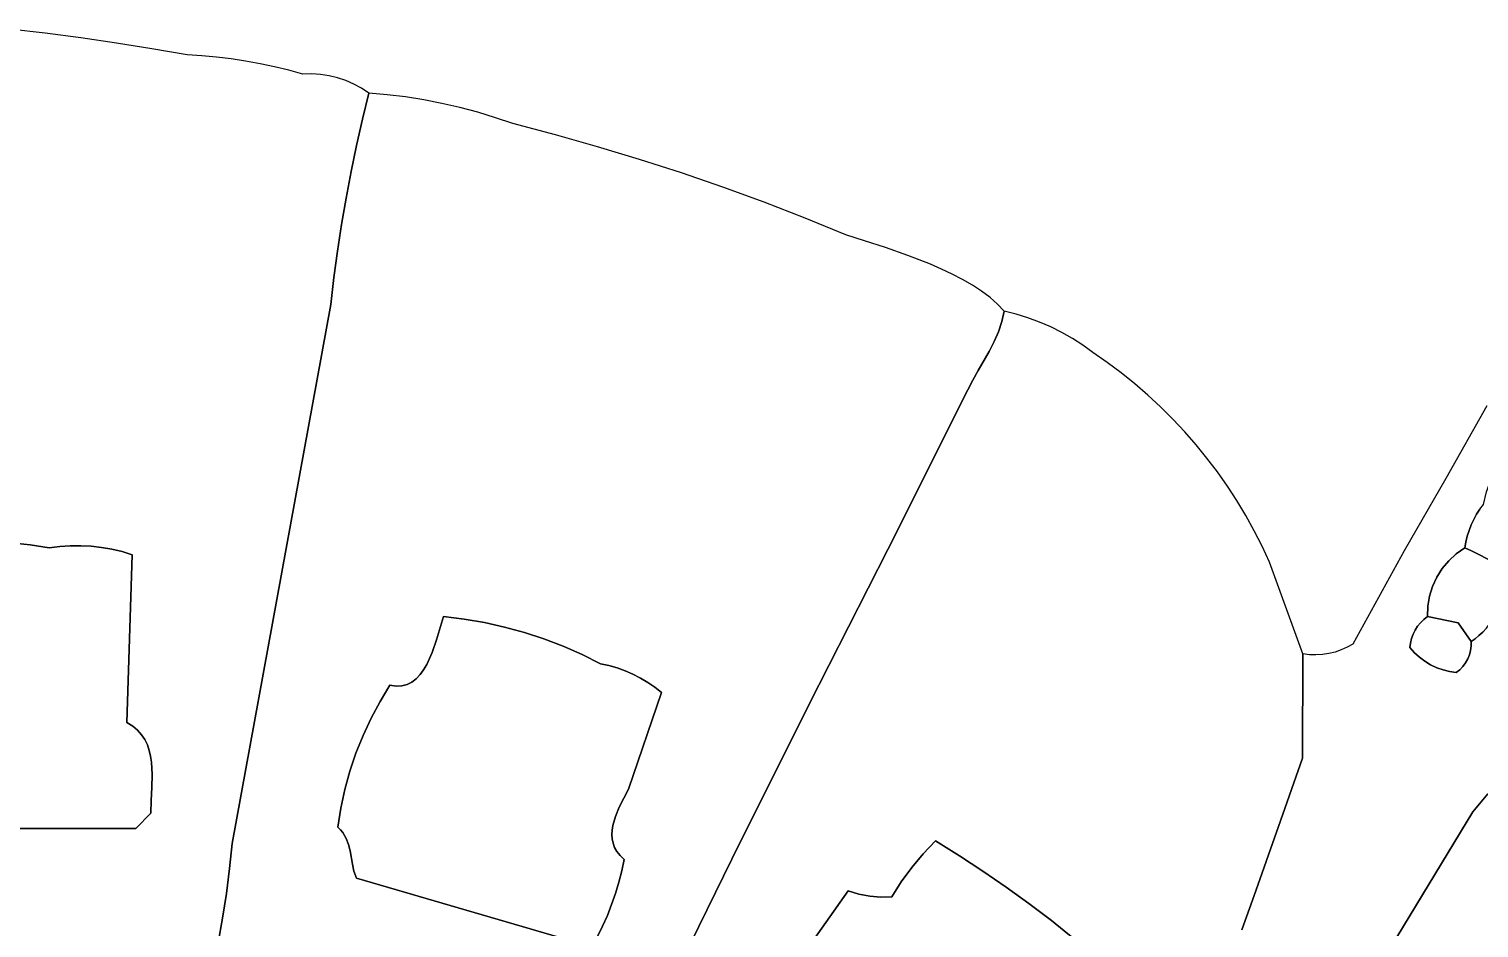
# Model space of a CAD drawing. Header units: inches. Extents: x 36.3 to 71.4, y 17.4 to 61.7.
# Drawn here: x 43.2 to 51.37, y 50.5 to 55.57 of the extents above; entities that cross this region are included whole.
import ezdxf

# ---------------------------------------------------------------- set-up
doc = ezdxf.new("R2010")
doc.units = ezdxf.units.IN
doc.layers.add('SURFACES_FOR_SKETCHUP', color=7, linetype='Continuous')

msp = doc.modelspace()

# ---------------------------------------------------------------- linework, layer by layer
at = {"layer": 'SURFACES_FOR_SKETCHUP'}
for points, invisible_edges in [([(43.0882, 55.5693), (42.9881, 52.6841), (43.2892, 55.5454)], 3), ([(43.0963, 52.6748), (43.2892, 55.5454), (42.9881, 52.6841)], 3), ([(43.2892, 55.5454), (43.0963, 52.6748), (43.4899, 55.5189)], 3), ([(43.0963, 52.6748), (43.2043, 52.6621), (43.4899, 55.5189)], 10), ([(43.4299, 52.6576), (43.4899, 55.5189), (43.2043, 52.6621)], 11), ([(43.4899, 55.5189), (43.4299, 52.6576), (43.6904, 55.4899)], 3), ([(43.4891, 52.658), (43.6904, 55.4899), (43.4299, 52.6576)], 3), ([(43.4891, 52.658), (44.8998, 54.0179), (43.6904, 55.4899)], 11), ([(43.6904, 55.4899), (44.8998, 54.0179), (43.8904, 55.4584)], 3), ([(44.9174, 54.1682), (43.8904, 55.4584), (44.8998, 54.0179)], 3), ([(43.8904, 55.4584), (44.9174, 54.1682), (44.0902, 55.4244)], 3), ([(44.0902, 55.4244), (44.9606, 54.4678), (44.1728, 55.4188)], 3), ([(44.9606, 54.4678), (44.0902, 55.4244), (44.9377, 54.3182)], 3), ([(44.9377, 54.3182), (44.0902, 55.4244), (44.9174, 54.1682)], 3), ([(44.1728, 55.4188), (44.9606, 54.4678), (44.2553, 55.411)], 3), ([(44.2553, 55.411), (44.9606, 54.4678), (44.3374, 55.4008)], 3), ([(44.3374, 55.4008), (44.986, 54.6169), (44.4193, 55.3884)], 3), ([(44.986, 54.6169), (44.3374, 55.4008), (44.9606, 54.4678)], 3), ([(44.4193, 55.3884), (44.986, 54.6169), (44.5007, 55.3736)], 3), ([(44.5007, 55.3736), (44.986, 54.6169), (44.5817, 55.3566)], 3), ([(45.0141, 54.7655), (44.5817, 55.3566), (44.986, 54.6169)], 3), ([(44.5817, 55.3566), (45.0141, 54.7655), (44.6623, 55.3373)], 3), ([(44.6623, 55.3373), (45.0141, 54.7655), (44.7423, 55.3158)], 3), ([(44.7423, 55.3158), (45.0448, 54.9137), (44.7919, 55.3167)], 3), ([(45.0448, 54.9137), (44.7423, 55.3158), (45.0141, 54.7655)], 3), ([(44.7919, 55.3167), (45.0448, 54.9137), (44.8411, 55.3134)], 3), ([(44.8897, 55.3059), (44.8411, 55.3134), (45.078, 55.0613)], 10), ([(45.078, 55.0613), (44.8411, 55.3134), (45.0448, 54.9137)], 3), ([(44.9374, 55.2943), (44.8897, 55.3059), (45.078, 55.0613)], 10), ([(44.9374, 55.2943), (45.078, 55.0613), (44.9839, 55.2787)], 3), ([(44.9839, 55.2787), (45.078, 55.0613), (45.029, 55.2591)], 3), ([(45.0724, 55.2356), (45.029, 55.2591), (45.078, 55.0613)], 10), ([(45.1138, 55.2084), (45.0724, 55.2356), (45.078, 55.0613)], 2), ([(45.1138, 55.2084), (45.078, 55.0613), (45.2177, 55.1992)], 2), ([(45.321, 55.1864), (45.2177, 55.1992), (45.078, 55.0613)], 10), ([(44.986, 54.6169), (45.6273, 55.1269), (45.0141, 54.7655)], 3), ([(45.6273, 55.1269), (44.986, 54.6169), (45.7278, 55.1001)], 3), ([(45.0141, 54.7655), (45.5259, 55.1503), (45.0448, 54.9137)], 3), ([(45.5259, 55.1503), (45.0141, 54.7655), (45.6273, 55.1269)], 3), ([(45.321, 55.1864), (45.0448, 54.9137), (45.4238, 55.1701)], 3), ([(45.0448, 54.9137), (45.321, 55.1864), (45.078, 55.0613)], 3), ([(45.4238, 55.1701), (45.0448, 54.9137), (45.5259, 55.1503)], 3), ([(44.9377, 54.3182), (45.926, 55.036), (44.9606, 54.4678)], 3), ([(45.926, 55.036), (44.9377, 54.3182), (46.1657, 54.9734)], 3), ([(45.926, 55.036), (45.8274, 55.0697), (44.9606, 54.4678)], 10), ([(44.9606, 54.4678), (45.8274, 55.0697), (44.986, 54.6169)], 3), ([(45.7278, 55.1001), (44.986, 54.6169), (45.8274, 55.0697)], 3), ([(44.9174, 54.1682), (44.8998, 54.0179), (46.1657, 54.9734)], 10), ([(46.404, 54.9063), (46.1657, 54.9734), (44.8998, 54.0179)], 10), ([(44.9377, 54.3182), (44.9174, 54.1682), (46.1657, 54.9734)], 10), ([(46.6409, 54.8347), (46.404, 54.9063), (44.8998, 54.0179)], 10), ([(44.8998, 54.0179), (45.8787, 52.199), (46.6409, 54.8347)], 11), ([(45.9907, 52.1682), (46.6409, 54.8347), (45.8787, 52.199)], 3), ([(46.6409, 54.8347), (45.9907, 52.1682), (46.8764, 54.7585)], 3), ([(46.101, 52.1321), (46.8764, 54.7585), (45.9907, 52.1682)], 3), ([(46.8764, 54.7585), (46.101, 52.1321), (47.1104, 54.6778)], 3), ([(46.2096, 52.0908), (47.1104, 54.6778), (46.101, 52.1321)], 3), ([(47.1104, 54.6778), (46.2096, 52.0908), (47.3429, 54.5927)], 3), ([(46.3162, 52.0443), (47.3429, 54.5927), (46.2096, 52.0908)], 3), ([(47.3429, 54.5927), (46.3162, 52.0443), (48.0404, 52.6361)], 11), ([(47.5737, 54.5031), (47.3429, 54.5927), (48.0404, 52.6361)], 10), ([(47.8028, 54.409), (47.5737, 54.5031), (48.0404, 52.6361)], 10), ([(47.8028, 54.409), (48.4912, 53.5363), (47.9093, 54.3761)], 3), ([(48.4912, 53.5363), (47.8028, 54.409), (48.0404, 52.6361)], 3), ([(47.9093, 54.3761), (48.4912, 53.5363), (48.028, 54.3378)], 3), ([(48.028, 54.3378), (48.4912, 53.5363), (48.1536, 54.2938)], 3), ([(48.1536, 54.2938), (48.4912, 53.5363), (48.2806, 54.2439)], 3), ([(48.2806, 54.2439), (48.5197, 53.591), (48.343, 54.2166)], 3), ([(48.5197, 53.591), (48.2806, 54.2439), (48.4912, 53.5363)], 3), ([(48.5501, 53.645), (48.343, 54.2166), (48.5197, 53.591)], 3), ([(48.343, 54.2166), (48.5501, 53.645), (48.4038, 54.1877)], 3), ([(48.4038, 54.1877), (48.5501, 53.645), (48.4621, 54.1572)], 3), ([(48.5175, 54.1251), (48.4621, 54.1572), (48.6113, 53.753)], 10), ([(48.5501, 53.645), (48.6113, 53.753), (48.4621, 54.1572)], 10), ([(48.6113, 53.753), (48.6392, 53.8076), (48.5175, 54.1251)], 10), ([(48.5692, 54.0913), (48.5175, 54.1251), (48.6392, 53.8076)], 10), ([(48.5692, 54.0913), (48.6635, 53.8633), (48.6165, 54.0557)], 3), ([(48.6392, 53.8076), (48.6635, 53.8633), (48.5692, 54.0913)], 10), ([(48.6588, 54.0185), (48.6165, 54.0557), (48.6827, 53.9205)], 10), ([(48.6635, 53.8633), (48.6827, 53.9205), (48.6165, 54.0557)], 10), ([(43.5481, 52.6549), (44.8998, 54.0179), (43.4891, 52.658)], 3), ([(43.6068, 52.6482), (44.8998, 54.0179), (43.5481, 52.6549)], 3), ([(43.665, 52.638), (44.8998, 54.0179), (43.6068, 52.6482)], 3), ([(43.7227, 52.6243), (44.8998, 54.0179), (43.665, 52.638)], 3), ([(43.7795, 52.6071), (44.8998, 54.0179), (43.7227, 52.6243)], 3), ([(44.8998, 54.0179), (43.7795, 52.6071), (44.3433, 50.9789)], 3), ([(44.8998, 54.0179), (44.3433, 50.9789), (45.1773, 51.7805)], 10), ([(45.1773, 51.7805), (45.2332, 51.8726), (44.8998, 54.0179)], 10), ([(45.2332, 51.8726), (45.5352, 52.2589), (44.8998, 54.0179)], 11), ([(45.5352, 52.2589), (45.6508, 52.2444), (44.8998, 54.0179)], 10), ([(45.6508, 52.2444), (45.7654, 52.2244), (44.8998, 54.0179)], 10), ([(45.7654, 52.2244), (45.8787, 52.199), (44.8998, 54.0179)], 10), ([(48.6954, 53.9794), (48.6588, 54.0185), (48.6827, 53.9205)], 2), ([(48.7632, 53.9626), (48.6827, 53.9205), (48.6635, 53.8633)], 9), ([(48.7632, 53.9626), (48.6635, 53.8633), (48.8298, 53.9421)], 3), ([(48.7632, 53.9626), (48.6954, 53.9794), (48.6827, 53.9205)], 8), ([(49.0212, 53.8594), (48.9589, 53.8905), (48.6113, 53.753)], 10), ([(48.6392, 53.8076), (48.6113, 53.753), (48.9589, 53.8905)], 10), ([(48.9589, 53.8905), (48.8951, 53.918), (48.6392, 53.8076)], 10), ([(48.6635, 53.8633), (48.6392, 53.8076), (48.8951, 53.918)], 10), ([(48.8951, 53.918), (48.8298, 53.9421), (48.6635, 53.8633)], 10), ([(48.6113, 53.753), (48.5501, 53.645), (49.0817, 53.825)], 10), ([(49.1403, 53.7872), (49.0817, 53.825), (48.5501, 53.645)], 10), ([(49.0817, 53.825), (49.0212, 53.8594), (48.6113, 53.753)], 10), ([(48.5197, 53.591), (48.4912, 53.5363), (49.1968, 53.7462)], 10), ([(49.2777, 53.6903), (49.1968, 53.7462), (48.4912, 53.5363)], 10), ([(48.5501, 53.645), (48.5197, 53.591), (49.1968, 53.7462)], 10), ([(49.1968, 53.7462), (49.1403, 53.7872), (48.5501, 53.645)], 10), ([(49.3563, 53.6316), (49.2777, 53.6903), (48.4912, 53.5363)], 10), ([(49.4327, 53.5704), (49.3563, 53.6316), (48.4912, 53.5363)], 10), ([(49.5068, 53.5065), (49.4327, 53.5704), (48.4912, 53.5363)], 10), ([(48.4912, 53.5363), (48.0404, 52.6361), (49.6476, 53.3714)], 10), ([(49.5784, 53.4402), (49.5068, 53.5065), (48.4912, 53.5363)], 10), ([(49.6476, 53.3714), (49.5784, 53.4402), (48.4912, 53.5363)], 10), ([(51.1876, 53.0359), (51.5012, 53.1586), (51.4183, 53.4457)], 3), ([(49.7143, 53.3003), (49.6476, 53.3714), (48.0404, 52.6361)], 10), ([(49.7785, 53.2269), (49.7143, 53.3003), (48.0404, 52.6361)], 10), ([(49.84, 53.1513), (49.7785, 53.2269), (48.0404, 52.6361)], 10), ([(49.8988, 53.0735), (49.84, 53.1513), (48.0404, 52.6361)], 10), ([(51.5012, 53.1586), (51.1876, 53.0359), (51.4681, 53.0951)], 3), ([(49.9549, 52.9937), (49.8988, 53.0735), (48.0404, 52.6361)], 10), ([(51.4681, 53.0951), (51.1876, 53.0359), (51.4399, 53.0291)], 3), ([(50.0082, 52.9118), (49.9549, 52.9937), (48.0404, 52.6361)], 10), ([(50.9513, 52.6294), (51.3176, 52.7437), (51.1876, 53.0359)], 3), ([(51.3788, 52.8637), (51.3991, 52.8909), (51.1876, 53.0359)], 10), ([(51.3605, 52.8352), (51.3788, 52.8637), (51.1876, 53.0359)], 10), ([(51.3442, 52.8057), (51.3605, 52.8352), (51.1876, 53.0359)], 10), ([(51.4169, 52.961), (51.1876, 53.0359), (51.3991, 52.8909)], 3), ([(51.3299, 52.7751), (51.1876, 53.0359), (51.3176, 52.7437)], 3), ([(51.4399, 53.0291), (51.1876, 53.0359), (51.4169, 52.961)], 3), ([(51.3442, 52.8057), (51.1876, 53.0359), (51.3299, 52.7751)], 3), ([(50.0586, 52.8281), (50.0082, 52.9118), (48.0404, 52.6361)], 10), ([(50.1061, 52.7424), (50.0586, 52.8281), (48.0404, 52.6361)], 10), ([(51.3442, 52.8057), (51.3299, 52.7751), (51.5148, 52.8601)], 10), ([(51.3299, 52.7751), (51.4282, 52.5796), (51.5148, 52.8601)], 11), ([(51.3605, 52.8352), (51.3442, 52.8057), (51.4773, 52.8735)], 10), ([(51.5148, 52.8601), (51.4773, 52.8735), (51.3442, 52.8057)], 10), ([(51.3788, 52.8637), (51.3605, 52.8352), (51.4386, 52.8838)], 10), ([(51.4386, 52.8838), (51.3605, 52.8352), (51.4773, 52.8735)], 3), ([(50.1506, 52.655), (50.1061, 52.7424), (48.0404, 52.6361)], 10), ([(51.3176, 52.7437), (50.9513, 52.6294), (51.3075, 52.7115)], 3), ([(51.3176, 52.7437), (51.3075, 52.7115), (51.3653, 52.6121)], 10), ([(51.3299, 52.7751), (51.3176, 52.7437), (51.3653, 52.6121)], 10), ([(51.4282, 52.5796), (51.3299, 52.7751), (51.3653, 52.6121)], 3), ([(42.3793, 52.3073), (43.7495, 51.662), (43.0963, 52.6748)], 11), ([(43.2043, 52.6621), (43.0963, 52.6748), (43.7495, 51.662)], 10), ([(43.2043, 52.6621), (43.3119, 52.6461), (43.3708, 52.6536)], 8), ([(43.2043, 52.6621), (43.3708, 52.6536), (43.4299, 52.6576)], 9), ([(43.3119, 52.6461), (43.2043, 52.6621), (43.7495, 51.662)], 10), ([(43.3708, 52.6536), (43.7495, 51.662), (43.4299, 52.6576)], 3), ([(43.4891, 52.658), (43.4299, 52.6576), (43.7495, 51.662)], 10), ([(43.5481, 52.6549), (43.4891, 52.658), (43.7495, 51.662)], 10), ([(43.5481, 52.6549), (43.7495, 51.662), (43.6068, 52.6482)], 3), ([(50.1921, 52.5659), (50.1506, 52.655), (48.0404, 52.6361)], 10), ([(51.2459, 52.6116), (51.3075, 52.7115), (50.9513, 52.6294)], 11), ([(51.2459, 52.6116), (51.2995, 52.6786), (51.3075, 52.7115)], 9), ([(51.2459, 52.6116), (51.2938, 52.6451), (51.2995, 52.6786)], 8), ([(51.2995, 52.6786), (51.2938, 52.6451), (51.3313, 52.6289)], 8), ([(51.2995, 52.6786), (51.3313, 52.6289), (51.3075, 52.7115)], 3), ([(51.3313, 52.6289), (51.3653, 52.6121), (51.3075, 52.7115)], 10), ([(43.3119, 52.6461), (43.7495, 51.662), (43.3708, 52.6536)], 3), ([(43.6068, 52.6482), (43.7495, 51.662), (43.665, 52.638)], 3), ([(43.7227, 52.6243), (43.665, 52.638), (43.7495, 51.662)], 10), ([(43.7795, 52.6071), (43.7227, 52.6243), (43.7495, 51.662)], 2), ([(43.7795, 52.6071), (43.7495, 51.662), (43.7822, 51.6412)], 8), ([(43.7795, 52.6071), (43.7822, 51.6412), (43.8097, 51.6181)], 9), ([(43.7795, 52.6071), (43.8097, 51.6181), (43.8323, 51.5926)], 9), ([(43.7795, 52.6071), (43.8323, 51.5926), (43.8506, 51.5651)], 9), ([(43.7795, 52.6071), (43.8506, 51.5651), (43.8649, 51.5357)], 9), ([(43.8649, 51.5357), (44.3433, 50.9789), (43.7795, 52.6071)], 11), ([(46.5137, 51.9688), (48.0404, 52.6361), (46.3162, 52.0443)], 11), ([(46.5588, 51.9525), (48.0404, 52.6361), (46.5137, 51.9688)], 3), ([(46.6027, 51.9335), (48.0404, 52.6361), (46.5588, 51.9525)], 3), ([(46.6454, 51.9117), (48.0404, 52.6361), (46.6027, 51.9335)], 3), ([(46.6866, 51.8872), (48.0404, 52.6361), (46.6454, 51.9117)], 3), ([(46.7262, 51.8601), (48.0404, 52.6361), (46.6866, 51.8872)], 3), ([(48.0404, 52.6361), (46.7262, 51.8601), (47.5968, 51.7657)], 3), ([(48.0404, 52.6361), (47.5968, 51.7657), (48.3091, 50.9948)], 10), ([(48.3091, 50.9948), (48.444, 50.9111), (48.0404, 52.6361)], 10), ([(48.0404, 52.6361), (48.444, 50.9111), (50.1921, 52.5659)], 11), ([(50.9513, 52.6294), (50.6623, 52.1038), (51.0278, 52.204)], 10), ([(51.2035, 52.5725), (51.2459, 52.6116), (50.9513, 52.6294)], 10), ([(51.0278, 52.204), (51.0854, 52.3173), (50.9513, 52.6294)], 11), ([(51.1669, 52.5285), (51.2035, 52.5725), (50.9513, 52.6294)], 10), ([(51.0953, 52.3741), (50.9513, 52.6294), (51.0854, 52.3173)], 3), ([(51.1124, 52.4287), (50.9513, 52.6294), (51.0953, 52.3741)], 3), ([(50.9513, 52.6294), (51.1124, 52.4287), (51.1364, 52.4804)], 9), ([(50.9513, 52.6294), (51.1364, 52.4804), (51.1669, 52.5285)], 9), ([(51.1669, 52.5285), (51.4282, 52.5796), (51.2035, 52.5725)], 3), ([(51.1669, 52.5285), (51.489, 52.3009), (51.4282, 52.5796)], 11), ([(51.2459, 52.6116), (51.2035, 52.5725), (51.3653, 52.6121)], 10), ([(51.4282, 52.5796), (51.3653, 52.6121), (51.2035, 52.5725)], 10), ([(51.3313, 52.6289), (51.2938, 52.6451), (51.2459, 52.6116)], 8), ([(51.3313, 52.6289), (51.2459, 52.6116), (51.3653, 52.6121)], 3), ([(50.1921, 52.5659), (48.444, 50.9111), (50.3808, 52.0482)], 3), ([(51.1364, 52.4804), (51.2559, 52.2238), (51.1669, 52.5285)], 3), ([(51.489, 52.3009), (51.1669, 52.5285), (51.2559, 52.2238)], 11), ([(51.1124, 52.4287), (51.0953, 52.3741), (51.2559, 52.2238)], 10), ([(51.1124, 52.4287), (51.2559, 52.2238), (51.1364, 52.4804)], 3), ([(51.0854, 52.3173), (51.2559, 52.2238), (51.0953, 52.3741)], 3), ([(42.3617, 52.2827), (43.7495, 51.662), (42.3793, 52.3073)], 3), ([(42.8438, 51.065), (43.7495, 51.662), (42.3617, 52.2827)], 11), ([(45.5352, 52.2589), (45.2332, 51.8726), (45.4959, 52.1273)], 3), ([(45.6508, 52.2444), (45.5352, 52.2589), (45.4959, 52.1273)], 8), ([(51.0441, 52.2241), (51.0854, 52.3173), (51.0278, 52.204)], 3), ([(51.0625, 52.2425), (51.0854, 52.3173), (51.0441, 52.2241)], 3), ([(51.0625, 52.2425), (51.0831, 52.2589), (51.0854, 52.3173)], 8), ([(51.0831, 52.2589), (51.0625, 52.2425), (51.2559, 52.2238)], 2), ([(51.0854, 52.3173), (51.0831, 52.2589), (51.2559, 52.2238)], 8), ([(51.489, 52.3009), (51.2559, 52.2238), (51.4543, 52.2446)], 3), ([(45.9907, 52.1682), (45.4222, 51.9586), (46.101, 52.1321)], 3), ([(45.4222, 51.9586), (45.9907, 52.1682), (45.4401, 51.989)], 3), ([(45.4401, 51.989), (45.8787, 52.199), (45.4562, 52.0217)], 3), ([(45.8787, 52.199), (45.4401, 51.989), (45.9907, 52.1682)], 3), ([(45.4562, 52.0217), (45.7654, 52.2244), (45.4707, 52.0561)], 3), ([(45.7654, 52.2244), (45.4562, 52.0217), (45.8787, 52.199)], 3), ([(45.4707, 52.0561), (45.7654, 52.2244), (45.4959, 52.1273)], 3), ([(45.6508, 52.2444), (45.4959, 52.1273), (45.7654, 52.2244)], 3), ([(51.0139, 52.1822), (51.0278, 52.204), (50.6623, 52.1038)], 10), ([(51.0025, 52.159), (51.0139, 52.1822), (50.6623, 52.1038)], 10), ([(51.0025, 52.159), (51.038, 52.029), (51.0139, 52.1822)], 3), ([(51.0139, 52.1822), (51.0684, 52.0063), (51.0278, 52.204)], 3), ([(51.0684, 52.0063), (51.0139, 52.1822), (51.038, 52.029)], 3), ([(51.0278, 52.204), (51.0684, 52.0063), (51.0441, 52.2241)], 3), ([(51.0625, 52.2425), (51.0441, 52.2241), (51.2559, 52.2238)], 10), ([(51.2559, 52.2238), (51.0441, 52.2241), (51.0684, 52.0063)], 11), ([(51.1009, 51.9867), (51.2559, 52.2238), (51.0684, 52.0063)], 3), ([(51.1009, 51.9867), (51.1351, 51.9705), (51.2559, 52.2238)], 10), ([(51.2559, 52.2238), (51.1351, 51.9705), (51.329, 52.0927)], 11), ([(51.4543, 52.2446), (51.2559, 52.2238), (51.4156, 52.1939)], 3), ([(51.4156, 52.1939), (51.2559, 52.2238), (51.395, 52.1714)], 3), ([(51.3736, 52.1511), (51.2559, 52.2238), (51.3515, 52.1334)], 3), ([(51.3289, 52.1184), (51.3515, 52.1334), (51.2559, 52.2238)], 2), ([(51.395, 52.1714), (51.2559, 52.2238), (51.3736, 52.1511)], 3), ([(51.3289, 52.1184), (51.2559, 52.2238), (51.329, 52.0927)], 2), ([(51.3197, 52.0431), (51.395, 52.1714), (51.3259, 52.0675)], 3), ([(51.3197, 52.0431), (51.4693, 51.7041), (51.395, 52.1714)], 11), ([(51.3736, 52.1511), (51.3259, 52.0675), (51.395, 52.1714)], 3), ([(45.4959, 52.1273), (45.2332, 51.8726), (45.4707, 52.0561)], 3), ([(45.4024, 51.9314), (46.101, 52.1321), (45.4222, 51.9586)], 3), ([(46.5255, 51.1841), (46.101, 52.1321), (45.4024, 51.9314)], 11), ([(46.101, 52.1321), (46.5255, 51.1841), (46.2096, 52.0908)], 3), ([(46.3162, 52.0443), (46.2096, 52.0908), (46.5776, 51.2867)], 10), ([(46.5255, 51.1841), (46.5776, 51.2867), (46.2096, 52.0908)], 10), ([(50.5968, 52.0703), (51.038, 52.029), (50.6302, 52.0855)], 3), ([(50.6302, 52.0855), (51.0098, 52.0547), (50.6623, 52.1038)], 3), ([(51.0098, 52.0547), (50.6302, 52.0855), (51.038, 52.029)], 3), ([(50.9937, 52.1347), (51.0025, 52.159), (50.6623, 52.1038)], 10), ([(50.9875, 52.1094), (50.9937, 52.1347), (50.6623, 52.1038)], 10), ([(50.9841, 52.0833), (50.9875, 52.1094), (50.6623, 52.1038)], 10), ([(50.9841, 52.0833), (50.6623, 52.1038), (51.0098, 52.0547)], 3), ([(50.9841, 52.0833), (51.0098, 52.0547), (50.9875, 52.1094)], 2), ([(50.9937, 52.1347), (50.9875, 52.1094), (51.0098, 52.0547)], 10), ([(51.0025, 52.159), (50.9937, 52.1347), (51.038, 52.029)], 10), ([(51.0098, 52.0547), (51.038, 52.029), (50.9937, 52.1347)], 10), ([(51.3259, 52.0675), (51.329, 52.0927), (51.1351, 51.9705)], 10), ([(51.3515, 52.1334), (51.3259, 52.0675), (51.3736, 52.1511)], 3), ([(51.3515, 52.1334), (51.329, 52.0927), (51.3259, 52.0675)], 9), ([(51.3515, 52.1334), (51.3289, 52.1184), (51.329, 52.0927)], 8), ([(45.4707, 52.0561), (45.2332, 51.8726), (45.4562, 52.0217)], 3), ([(45.4562, 52.0217), (45.2332, 51.8726), (45.4401, 51.989)], 3), ([(46.3162, 52.0443), (46.4206, 51.9926), (46.4676, 51.9821)], 8), ([(46.3162, 52.0443), (46.4676, 51.9821), (46.5137, 51.9688)], 9), ([(46.4206, 51.9926), (46.3162, 52.0443), (46.5776, 51.2867)], 10), ([(48.5768, 50.8243), (50.3808, 52.0482), (48.444, 50.9111)], 3), ([(50.3808, 52.0482), (48.5768, 50.8243), (50.378, 51.4598)], 3), ([(50.378, 51.4598), (51.038, 52.029), (50.5968, 52.0703)], 11), ([(50.5622, 52.0583), (50.378, 51.4598), (50.5968, 52.0703)], 3), ([(50.5622, 52.0583), (50.5268, 52.0496), (50.378, 51.4598)], 10), ([(50.5268, 52.0496), (50.4907, 52.0442), (50.378, 51.4598)], 10), ([(50.4175, 52.0434), (50.3808, 52.0482), (50.378, 51.4598)], 8), ([(50.4907, 52.0442), (50.4542, 52.0421), (50.378, 51.4598)], 10), ([(50.4542, 52.0421), (50.4175, 52.0434), (50.378, 51.4598)], 10), ([(51.038, 52.029), (50.378, 51.4598), (51.0684, 52.0063)], 3), ([(51.0684, 52.0063), (50.378, 51.4598), (51.1009, 51.9867)], 3), ([(51.3197, 52.0431), (51.3259, 52.0675), (51.1351, 51.9705)], 10), ([(51.1351, 51.9705), (51.1708, 51.9577), (51.3197, 52.0431)], 10), ([(51.3104, 52.0198), (51.3197, 52.0431), (51.1708, 51.9577)], 10), ([(51.2982, 51.9978), (51.3104, 52.0198), (51.1708, 51.9577)], 10), ([(51.2982, 51.9978), (51.4693, 51.7041), (51.3104, 52.0198)], 3), ([(51.3104, 52.0198), (51.4693, 51.7041), (51.3197, 52.0431)], 3), ([(45.4401, 51.989), (45.2332, 51.8726), (45.4222, 51.9586)], 3), ([(45.4222, 51.9586), (45.2332, 51.8726), (45.4024, 51.9314)], 3), ([(45.4024, 51.9314), (45.2332, 51.8726), (45.3805, 51.908)], 3), ([(45.4024, 51.9314), (45.3805, 51.908), (46.5255, 51.1841)], 10), ([(46.4206, 51.9926), (46.5776, 51.2867), (46.4676, 51.9821)], 3), ([(46.4676, 51.9821), (46.5776, 51.2867), (46.5137, 51.9688)], 3), ([(46.5588, 51.9525), (46.5137, 51.9688), (46.5776, 51.2867)], 10), ([(46.6027, 51.9335), (46.5588, 51.9525), (46.5776, 51.2867)], 10), ([(46.6027, 51.9335), (46.5776, 51.2867), (46.6454, 51.9117)], 3), ([(51.1009, 51.9867), (50.378, 51.4598), (51.1351, 51.9705)], 3), ([(50.378, 51.4598), (51.3398, 51.1591), (51.1351, 51.9705)], 11), ([(51.1708, 51.9577), (51.1351, 51.9705), (51.3398, 51.1591)], 10), ([(51.1708, 51.9577), (51.2078, 51.9484), (51.2982, 51.9978)], 10), ([(51.3398, 51.1591), (51.4242, 51.2591), (51.1708, 51.9577)], 10), ([(51.2078, 51.9484), (51.1708, 51.9577), (51.4693, 51.7041)], 10), ([(51.4693, 51.7041), (51.1708, 51.9577), (51.4242, 51.2591)], 11), ([(51.2982, 51.9978), (51.2078, 51.9484), (51.2834, 51.9775)], 3), ([(51.2659, 51.9591), (51.2834, 51.9775), (51.2078, 51.9484)], 10), ([(51.2459, 51.9429), (51.2659, 51.9591), (51.2078, 51.9484)], 2), ([(51.2459, 51.9429), (51.2078, 51.9484), (51.4693, 51.7041)], 10), ([(51.2659, 51.9591), (51.2459, 51.9429), (51.4693, 51.7041)], 10), ([(51.2834, 51.9775), (51.2659, 51.9591), (51.4693, 51.7041)], 10), ([(51.2982, 51.9978), (51.2834, 51.9775), (51.4693, 51.7041)], 10), ([(45.0414, 51.4887), (45.3563, 51.8891), (45.0813, 51.5883)], 3), ([(45.3563, 51.8891), (45.0414, 51.4887), (46.4891, 51.0809)], 11), ([(45.3297, 51.8754), (45.0813, 51.5883), (45.3563, 51.8891)], 3), ([(45.0813, 51.5883), (45.3297, 51.8754), (45.1266, 51.6857)], 3), ([(45.1266, 51.6857), (45.3297, 51.8754), (45.1773, 51.7805)], 3), ([(45.3004, 51.8676), (45.1773, 51.7805), (45.3297, 51.8754)], 3), ([(45.2683, 51.8665), (45.2332, 51.8726), (45.1773, 51.7805)], 8), ([(45.2683, 51.8665), (45.1773, 51.7805), (45.3004, 51.8676)], 3), ([(45.2332, 51.8726), (45.2683, 51.8665), (45.3805, 51.908)], 10), ([(45.3563, 51.8891), (45.3805, 51.908), (45.2683, 51.8665)], 10), ([(45.3563, 51.8891), (45.2683, 51.8665), (45.3297, 51.8754)], 3), ([(45.3004, 51.8676), (45.3297, 51.8754), (45.2683, 51.8665)], 2), ([(45.3805, 51.908), (45.3563, 51.8891), (46.5039, 51.1323)], 10), ([(46.4891, 51.0809), (46.5039, 51.1323), (45.3563, 51.8891)], 10), ([(46.5039, 51.1323), (46.5255, 51.1841), (45.3805, 51.908)], 10), ([(46.6454, 51.9117), (46.5776, 51.2867), (46.6866, 51.8872)], 3), ([(46.7262, 51.8601), (46.6866, 51.8872), (46.5776, 51.2867)], 10), ([(46.7642, 51.8305), (46.7262, 51.8601), (46.5776, 51.2867)], 2), ([(46.7642, 51.8305), (47.5968, 51.7657), (46.7262, 51.8601)], 3), ([(45.1266, 51.6857), (45.1773, 51.7805), (44.3433, 50.9789)], 10), ([(46.5776, 51.2867), (47.1601, 50.8918), (46.7642, 51.8305)], 3), ([(47.5968, 51.7657), (46.7642, 51.8305), (47.1601, 50.8918)], 3), ([(47.5968, 51.7657), (47.1601, 50.8918), (47.8176, 50.7125)], 10), ([(47.8176, 50.7125), (48.2393, 50.9224), (47.5968, 51.7657)], 11), ([(48.3091, 50.9948), (47.5968, 51.7657), (48.2393, 50.9224)], 3), ([(45.1266, 51.6857), (44.3433, 50.9789), (45.0813, 51.5883)], 3), ([(42.8438, 51.065), (43.8009, 51.065), (43.7495, 51.662)], 10), ([(43.8756, 51.5047), (43.8649, 51.5357), (43.7495, 51.662)], 10), ([(43.8883, 51.4385), (43.8833, 51.4722), (43.7495, 51.662)], 10), ([(43.8009, 51.065), (43.8904, 51.2957), (43.7495, 51.662)], 11), ([(43.8833, 51.4722), (43.8756, 51.5047), (43.7495, 51.662)], 10), ([(43.7495, 51.662), (43.8649, 51.5357), (43.7822, 51.6412)], 3), ([(43.892, 51.3683), (43.7495, 51.662), (43.8904, 51.2957)], 3), ([(43.8883, 51.4385), (43.7495, 51.662), (43.892, 51.3683)], 3), ([(43.8097, 51.6181), (43.7822, 51.6412), (43.8506, 51.5651)], 10), ([(43.8506, 51.5651), (43.7822, 51.6412), (43.8649, 51.5357)], 3), ([(43.8506, 51.5651), (43.8323, 51.5926), (43.8097, 51.6181)], 8), ([(43.8756, 51.5047), (44.3433, 50.9789), (43.8649, 51.5357)], 3), ([(45.0813, 51.5883), (44.3433, 50.9789), (45.0414, 51.4887)], 3), ([(43.8833, 51.4722), (44.3433, 50.9789), (43.8756, 51.5047)], 3), ([(43.8883, 51.4385), (44.3433, 50.9789), (43.8833, 51.4722)], 3), ([(43.892, 51.3683), (44.3433, 50.9789), (43.8883, 51.4385)], 3), ([(45.0414, 51.4887), (44.3433, 50.9789), (45.0071, 51.387)], 3), ([(45.0414, 51.4887), (45.0071, 51.387), (46.4891, 51.0809)], 10), ([(48.7074, 50.7344), (50.378, 51.4598), (48.5768, 50.8243)], 3), ([(50.378, 51.4598), (48.7074, 50.7344), (50.2427, 51.075)], 3), ([(50.2427, 51.075), (51.3398, 51.1591), (50.378, 51.4598)], 3), ([(43.8904, 51.2957), (44.3433, 50.9789), (43.892, 51.3683)], 3), ([(45.0071, 51.387), (44.3433, 50.9789), (44.9784, 51.2835)], 3), ([(45.0071, 51.387), (44.9784, 51.2835), (44.999, 50.9738)], 10), ([(44.999, 50.9738), (46.4851, 51.0555), (45.0071, 51.387)], 11), ([(46.4851, 51.0555), (46.4891, 51.0809), (45.0071, 51.387)], 10), ([(43.8868, 51.2224), (43.8904, 51.2957), (43.8009, 51.065)], 10), ([(43.8904, 51.2957), (43.8868, 51.2224), (44.3433, 50.9789)], 10), ([(44.9784, 51.2835), (44.3433, 50.9789), (44.9555, 51.1785)], 3), ([(44.9555, 51.1785), (44.986, 51.008), (44.9784, 51.2835)], 3), ([(44.986, 51.008), (44.999, 50.9738), (44.9784, 51.2835)], 10), ([(46.5776, 51.2867), (46.5255, 51.1841), (47.1601, 50.8918)], 10), ([(43.8009, 51.065), (43.8849, 51.1499), (43.8868, 51.2224)], 8), ([(43.8849, 51.1499), (44.3433, 50.9789), (43.8868, 51.2224)], 3), ([(46.5255, 51.1841), (46.5039, 51.1323), (46.5535, 50.8895)], 10), ([(46.5535, 50.8895), (47.1601, 50.8918), (46.5255, 51.1841)], 11), ([(51.4242, 51.2591), (51.3398, 51.1591), (52.2807, 48.9913)], 10), ([(43.8849, 51.1499), (43.8009, 51.065), (44.3288, 50.8383)], 10), ([(44.3433, 50.9789), (43.8849, 51.1499), (44.3288, 50.8383)], 3), ([(44.9555, 51.1785), (44.3433, 50.9789), (44.9383, 51.0721)], 3), ([(44.9555, 51.1785), (44.9383, 51.0721), (44.9536, 51.0566)], 8), ([(44.9555, 51.1785), (44.9536, 51.0566), (44.9665, 51.0408)], 9), ([(44.9555, 51.1785), (44.9665, 51.0408), (44.986, 51.008)], 9), ([(46.4891, 51.0809), (46.5535, 50.8895), (46.5039, 51.1323)], 3), ([(51.3398, 51.1591), (50.2427, 51.075), (50.8414, 50.3365)], 3), ([(50.8414, 50.3365), (52.2067, 48.9934), (51.3398, 51.1591)], 3), ([(52.2067, 48.9934), (52.2807, 48.9913), (51.3398, 51.1591)], 10), ([(43.8009, 51.065), (42.8438, 51.065), (43.2608, 49.9056)], 10), ([(43.2608, 49.9056), (42.8438, 51.065), (43.191, 49.9143)], 3), ([(43.3309, 49.8997), (43.8009, 51.065), (43.2608, 49.9056)], 3), ([(43.3309, 49.8997), (43.4012, 49.8968), (43.8009, 51.065)], 10), ([(43.4012, 49.8968), (43.4715, 49.8968), (43.8009, 51.065)], 10), ([(43.5419, 49.8996), (43.8009, 51.065), (43.4715, 49.8968)], 3), ([(43.6122, 49.9054), (43.8009, 51.065), (43.5419, 49.8996)], 3), ([(43.6122, 49.9054), (44.2646, 50.4197), (43.8009, 51.065)], 11), ([(44.2894, 50.5587), (43.8009, 51.065), (44.2646, 50.4197)], 3), ([(44.3109, 50.6982), (43.8009, 51.065), (44.2894, 50.5587)], 3), ([(44.3109, 50.6982), (44.3288, 50.8383), (43.8009, 51.065)], 10), ([(44.9383, 51.0721), (44.3288, 50.8383), (45.0077, 50.9382)], 11), ([(44.3288, 50.8383), (44.9383, 51.0721), (44.3433, 50.9789)], 3), ([(44.999, 50.9738), (44.986, 51.008), (44.9383, 51.0721)], 10), ([(44.9536, 51.0566), (44.9383, 51.0721), (44.986, 51.008)], 10), ([(44.999, 50.9738), (44.9383, 51.0721), (45.0077, 50.9382)], 3), ([(44.9665, 51.0408), (44.9536, 51.0566), (44.986, 51.008)], 2), ([(45.0077, 50.9382), (46.4851, 51.0555), (44.999, 50.9738)], 3), ([(45.0077, 50.9382), (46.4838, 51.0304), (46.4851, 51.0555)], 9), ([(45.0077, 50.9382), (45.0211, 50.8634), (46.4838, 51.0304)], 10), ([(45.0211, 50.8634), (45.0436, 50.7841), (46.4838, 51.0304)], 11), ([(46.4856, 51.0056), (46.4838, 51.0304), (45.0436, 50.7841)], 10), ([(46.4851, 51.0555), (46.4838, 51.0304), (46.5309, 50.9115)], 10), ([(46.4838, 51.0304), (46.4856, 51.0056), (46.5132, 50.9342)], 10), ([(46.5309, 50.9115), (46.4838, 51.0304), (46.5132, 50.9342)], 3), ([(46.4891, 51.0809), (46.4851, 51.0555), (46.5535, 50.8895)], 10), ([(46.5309, 50.9115), (46.5535, 50.8895), (46.4851, 51.0555)], 10), ([(48.836, 50.6415), (50.2427, 51.075), (48.7074, 50.7344)], 3), ([(48.9623, 50.5456), (50.2427, 51.075), (48.836, 50.6415)], 3), ([(50.2427, 51.075), (48.9623, 50.5456), (50.1067, 50.6867)], 3), ([(50.1067, 50.6867), (50.8414, 50.3365), (50.2427, 51.075)], 3), ([(45.0077, 50.9382), (44.3288, 50.8383), (45.0211, 50.8634)], 3), ([(46.4909, 50.9813), (46.4856, 51.0056), (45.0436, 50.7841)], 10), ([(45.0436, 50.7841), (46.4321, 50.5146), (46.4909, 50.9813)], 11), ([(46.4589, 50.5748), (46.4909, 50.9813), (46.4321, 50.5146)], 3), ([(46.4831, 50.6359), (46.4909, 50.9813), (46.4589, 50.5748)], 3), ([(46.5047, 50.6981), (46.4909, 50.9813), (46.4831, 50.6359)], 3), ([(46.4999, 50.9575), (46.5132, 50.9342), (46.4856, 51.0056)], 10), ([(46.4909, 50.9813), (46.4999, 50.9575), (46.4856, 51.0056)], 2), ([(46.4909, 50.9813), (46.5047, 50.6981), (46.4999, 50.9575)], 3), ([(46.4999, 50.9575), (46.5236, 50.7611), (46.5132, 50.9342)], 3), ([(46.5236, 50.7611), (46.4999, 50.9575), (46.5047, 50.6981)], 3), ([(48.3091, 50.9948), (48.2393, 50.9224), (48.444, 50.9111)], 2), ([(45.0211, 50.8634), (44.3288, 50.8383), (45.0301, 50.8243)], 3), ([(45.0211, 50.8634), (45.0301, 50.8243), (45.0436, 50.7841)], 8), ([(47.1601, 50.8918), (46.4831, 50.6359), (46.7304, 50.0145)], 3), ([(46.4831, 50.6359), (47.1601, 50.8918), (46.5047, 50.6981)], 3), ([(46.5047, 50.6981), (47.1601, 50.8918), (46.5236, 50.7611)], 3), ([(46.5399, 50.8249), (46.5309, 50.9115), (46.5132, 50.9342)], 9), ([(46.5399, 50.8249), (46.5132, 50.9342), (46.5236, 50.7611)], 3), ([(46.5236, 50.7611), (47.1601, 50.8918), (46.5399, 50.8249)], 3), ([(46.5399, 50.8249), (46.5535, 50.8895), (46.5309, 50.9115)], 8), ([(46.5399, 50.8249), (47.1601, 50.8918), (46.5535, 50.8895)], 3), ([(46.7304, 50.0145), (47.3611, 50.0715), (47.1601, 50.8918)], 3), ([(47.8176, 50.7125), (47.1601, 50.8918), (47.3611, 50.0715)], 3), ([(48.2393, 50.9224), (47.8176, 50.7125), (48.1748, 50.8454)], 3), ([(48.2393, 50.9224), (48.1748, 50.8454), (48.444, 50.9111)], 10), ([(48.5768, 50.8243), (48.444, 50.9111), (48.1748, 50.8454)], 10), ([(44.2646, 50.4197), (44.5914, 49.7264), (45.0436, 50.7841)], 11), ([(44.2646, 50.4197), (45.0436, 50.7841), (44.2894, 50.5587)], 3), ([(44.2894, 50.5587), (45.0436, 50.7841), (44.3109, 50.6982)], 3), ([(44.3109, 50.6982), (45.0301, 50.8243), (44.3288, 50.8383)], 3), ([(45.0301, 50.8243), (44.3109, 50.6982), (45.0436, 50.7841)], 3), ([(44.7842, 49.6808), (45.0436, 50.7841), (44.5914, 49.7264)], 3), ([(44.9757, 49.6298), (45.0436, 50.7841), (44.7842, 49.6808)], 3), ([(45.1656, 49.5733), (45.0436, 50.7841), (44.9757, 49.6298)], 3), ([(45.0436, 50.7841), (45.3538, 49.5114), (46.3709, 50.3979)], 3), ([(45.3538, 49.5114), (45.0436, 50.7841), (45.1656, 49.5733)], 3), ([(46.4027, 50.4557), (46.4321, 50.5146), (45.0436, 50.7841)], 10), ([(45.0436, 50.7841), (46.3709, 50.3979), (46.4027, 50.4557)], 8), ([(47.8771, 50.694), (48.1748, 50.8454), (47.8176, 50.7125)], 3), ([(48.1748, 50.8454), (47.8771, 50.694), (48.1157, 50.7641)], 3), ([(48.7074, 50.7344), (48.5768, 50.8243), (48.0624, 50.6788)], 10), ([(48.1157, 50.7641), (48.0624, 50.6788), (48.5768, 50.8243)], 10), ([(48.1748, 50.8454), (48.1157, 50.7641), (48.5768, 50.8243)], 10), ([(47.8176, 50.7125), (47.3611, 50.0715), (47.8771, 50.694)], 2), ([(47.8771, 50.694), (47.3611, 50.0715), (47.9381, 50.6822)], 3), ([(47.9381, 50.6822), (48.1157, 50.7641), (47.8771, 50.694)], 3), ([(48.0001, 50.6771), (48.1157, 50.7641), (47.9381, 50.6822)], 3), ([(48.0001, 50.6771), (48.0624, 50.6788), (48.1157, 50.7641)], 8), ([(48.836, 50.6415), (48.7074, 50.7344), (48.0624, 50.6788)], 10), ([(46.4589, 50.5748), (46.7304, 50.0145), (46.4831, 50.6359)], 3), ([(47.3714, 50.0301), (47.9381, 50.6822), (47.3611, 50.0715)], 3), ([(47.383, 49.9938), (47.9381, 50.6822), (47.3714, 50.0301)], 3), ([(47.4044, 49.9293), (47.9381, 50.6822), (47.383, 49.9938)], 3), ([(47.9381, 50.6822), (47.4044, 49.9293), (48.0001, 50.6771)], 3), ([(47.4044, 49.9293), (47.5956, 49.6197), (48.0001, 50.6771)], 11), ([(47.698, 49.5416), (48.0001, 50.6771), (47.5956, 49.6197)], 3), ([(48.0001, 50.6771), (47.698, 49.5416), (48.0624, 50.6788)], 3), ([(47.8022, 49.4658), (48.0624, 50.6788), (47.698, 49.5416)], 3), ([(47.908, 49.3925), (48.0624, 50.6788), (47.8022, 49.4658)], 3), ([(48.8007, 49.4727), (48.0624, 50.6788), (47.908, 49.3925)], 11), ([(48.8851, 49.5547), (48.9646, 49.6412), (48.0624, 50.6788)], 10), ([(48.8007, 49.4727), (48.8851, 49.5547), (48.0624, 50.6788)], 10), ([(48.836, 50.6415), (48.0624, 50.6788), (48.9646, 49.6412)], 11), ([(49.0388, 49.7318), (48.836, 50.6415), (48.9646, 49.6412)], 3), ([(48.836, 50.6415), (49.0388, 49.7318), (48.9623, 50.5456)], 3), ([(49.0863, 50.4467), (50.1067, 50.6867), (48.9623, 50.5456)], 3), ([(49.0863, 50.4467), (49.2081, 50.345), (50.1067, 50.6867)], 10), ([(50.0365, 50.4928), (50.1067, 50.6867), (49.2081, 50.345)], 10), ([(50.0365, 50.4928), (50.8414, 50.3365), (50.1067, 50.6867)], 3), ([(46.4321, 50.5146), (46.7304, 50.0145), (46.4589, 50.5748)], 3), ([(48.9623, 50.5456), (49.1078, 49.8265), (49.0863, 50.4467)], 3), ([(49.1078, 49.8265), (48.9623, 50.5456), (49.0388, 49.7318)], 3), ([(46.4027, 50.4557), (46.7304, 50.0145), (46.4321, 50.5146)], 3)]:
    msp.add_3dface(points, dxfattribs=dict(at, invisible_edges=invisible_edges))

doc.saveas('drawing.dxf')
